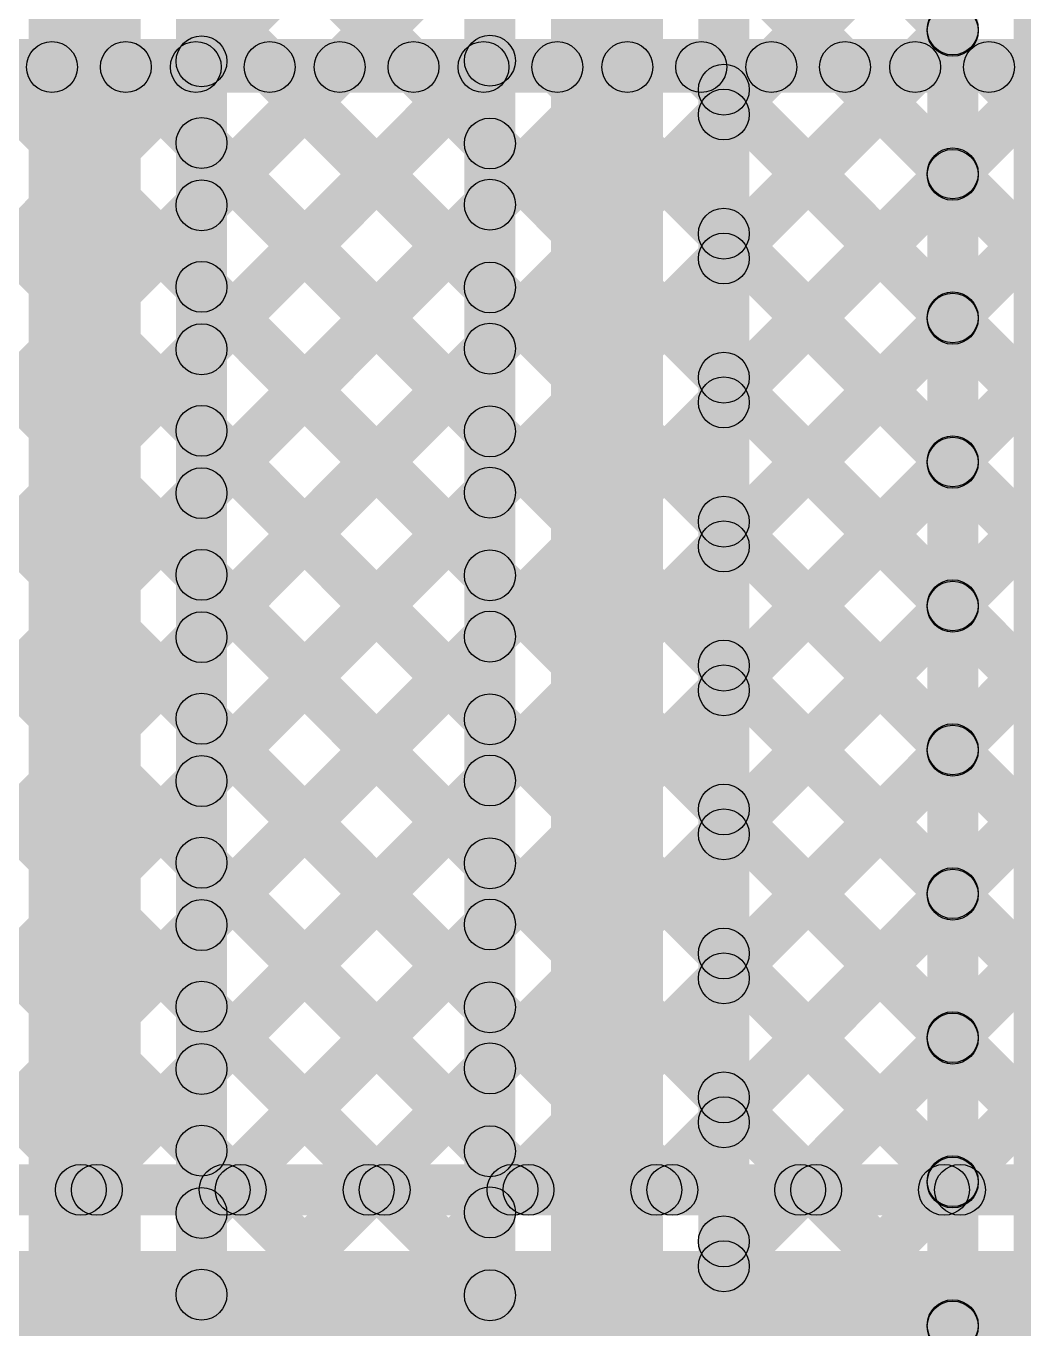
# Model space of a CAD drawing. Header units: millimetres. Extents: x -0.22 to 4.11, y -0.25 to 2.01.
# Drawn here: x 2.039 to 2.2352, y 1.3589 to 1.6149 of the extents above; entities that cross this region are included whole.
import ezdxf

# ---------------------------------------------------------------- set-up
doc = ezdxf.new("R2010")
doc.units = ezdxf.units.MM
doc.header["$MEASUREMENT"] = 0
for name, color, linetype in [('BottomLayer', 5, 'Continuous'), ('Mechanical1', 6, 'Continuous'), ('TopLayer', 1, 'Continuous')]:
    doc.layers.add(name, color=color, linetype=linetype)

msp = doc.modelspace()

# ---------------------------------------------------------------- hatches: boundary and pattern name
at = {"layer": 'BottomLayer'}
for points in [[(2.16422, 1.32642), (2.14222, 1.32642), (2.14222, 1.77713), (2.16422, 1.77713)], [(2.27322, 0.93203), (2.23322, 0.93203), (2.23322, 1.77713), (2.27322, 1.77713)], [(2.22622, 0.94529), (2.21622, 0.94529), (2.21622, 1.74434), (2.22622, 1.74434)], [(2.22622, 0.94529), (2.21622, 0.94529), (2.21622, 1.74434), (2.22622, 1.74434)], [(2.13522, 1.33258), (2.12522, 1.33258), (2.12522, 1.74021), (2.13522, 1.74021)], [(2.13522, 1.33258), (2.12522, 1.33258), (2.12522, 1.74021), (2.13522, 1.74021)], [(2.18122, 1.33258), (2.17122, 1.33258), (2.17122, 1.74021), (2.18122, 1.74021)], [(2.18122, 1.33258), (2.17122, 1.33258), (2.17122, 1.74021), (2.18122, 1.74021)], [(2.06153, 0.97772), (2.03953, 0.97772), (2.03953, 1.69911), (2.06153, 1.69911)], [(2.07853, 0.97772), (2.06853, 0.97772), (2.06853, 1.6922), (2.07853, 1.6922)], [(2.07853, 0.97772), (2.06853, 0.97772), (2.06853, 1.6922), (2.07853, 1.6922)], [(2.07707, 1.60439), (2.07, 1.61146), (2.12668, 1.66815), (2.13375, 1.66108)], [(2.07707, 1.60439), (2.07, 1.61146), (2.12668, 1.66815), (2.13375, 1.66108)], [(2.17268, 1.65538), (2.17975, 1.66245), (2.22475, 1.61745), (2.21768, 1.61038)], [(2.17268, 1.65538), (2.17975, 1.66245), (2.22475, 1.61745), (2.21768, 1.61038)], [(2.07, 1.64493), (2.07707, 1.652), (2.13375, 1.59531), (2.12668, 1.58824)], [(2.07, 1.64493), (2.07707, 1.652), (2.13375, 1.59531), (2.12668, 1.58824)], [(2.17975, 1.59394), (2.17268, 1.60101), (2.21768, 1.64601), (2.22475, 1.63894)], [(2.17975, 1.59394), (2.17268, 1.60101), (2.21768, 1.64601), (2.22475, 1.63894)], [(2.07707, 1.57611), (2.07, 1.58318), (2.12668, 1.63987), (2.13375, 1.63279)], [(2.07707, 1.57611), (2.07, 1.58318), (2.12668, 1.63987), (2.13375, 1.63279)], [(2.17268, 1.62709), (2.17975, 1.63416), (2.22475, 1.58916), (2.21768, 1.58209)], [(2.17268, 1.62709), (2.17975, 1.63416), (2.22475, 1.58916), (2.21768, 1.58209)], [(2.07, 1.61664), (2.07707, 1.62371), (2.13375, 1.56703), (2.12668, 1.55996)], [(2.07, 1.61664), (2.07707, 1.62371), (2.13375, 1.56703), (2.12668, 1.55996)], [(2.17975, 1.56566), (2.17268, 1.57273), (2.21768, 1.61773), (2.22475, 1.61066)], [(2.17975, 1.56566), (2.17268, 1.57273), (2.21768, 1.61773), (2.22475, 1.61066)], [(2.07707, 1.54783), (2.07, 1.5549), (2.12668, 1.61158), (2.13375, 1.60451)], [(2.07707, 1.54783), (2.07, 1.5549), (2.12668, 1.61158), (2.13375, 1.60451)], [(2.17268, 1.59881), (2.17975, 1.60588), (2.22475, 1.56088), (2.21768, 1.55381)], [(2.17268, 1.59881), (2.17975, 1.60588), (2.22475, 1.56088), (2.21768, 1.55381)], [(2.07, 1.58836), (2.07707, 1.59543), (2.13375, 1.53875), (2.12668, 1.53167)], [(2.07, 1.58836), (2.07707, 1.59543), (2.13375, 1.53875), (2.12668, 1.53167)], [(2.17975, 1.53737), (2.17268, 1.54444), (2.21768, 1.58944), (2.22475, 1.58237)], [(2.17975, 1.53737), (2.17268, 1.54444), (2.21768, 1.58944), (2.22475, 1.58237)], [(2.07707, 1.51954), (2.07, 1.52661), (2.12668, 1.5833), (2.13375, 1.57623)], [(2.07707, 1.51954), (2.07, 1.52661), (2.12668, 1.5833), (2.13375, 1.57623)], [(2.17268, 1.57053), (2.17975, 1.5776), (2.22475, 1.5326), (2.21768, 1.52553)], [(2.17268, 1.57053), (2.17975, 1.5776), (2.22475, 1.5326), (2.21768, 1.52553)], [(2.07, 1.56007), (2.07707, 1.56715), (2.13375, 1.51046), (2.12668, 1.50339)], [(2.07, 1.56007), (2.07707, 1.56715), (2.13375, 1.51046), (2.12668, 1.50339)], [(2.17975, 1.50909), (2.17268, 1.51616), (2.21768, 1.56116), (2.22475, 1.55409)], [(2.17975, 1.50909), (2.17268, 1.51616), (2.21768, 1.56116), (2.22475, 1.55409)], [(2.07707, 1.49126), (2.07, 1.49833), (2.12668, 1.55501), (2.13375, 1.54794)], [(2.07707, 1.49126), (2.07, 1.49833), (2.12668, 1.55501), (2.13375, 1.54794)], [(2.17268, 1.54224), (2.17975, 1.54931), (2.22475, 1.50431), (2.21768, 1.49724)], [(2.17268, 1.54224), (2.17975, 1.54931), (2.22475, 1.50431), (2.21768, 1.49724)], [(2.07, 1.53179), (2.07707, 1.53886), (2.13375, 1.48218), (2.12668, 1.47511)], [(2.07, 1.53179), (2.07707, 1.53886), (2.13375, 1.48218), (2.12668, 1.47511)], [(2.17975, 1.4808), (2.17268, 1.48788), (2.21768, 1.53288), (2.22475, 1.5258)], [(2.17975, 1.4808), (2.17268, 1.48788), (2.21768, 1.53288), (2.22475, 1.5258)], [(2.07707, 1.46297), (2.07, 1.47004), (2.12668, 1.52673), (2.13375, 1.51966)], [(2.07707, 1.46297), (2.07, 1.47004), (2.12668, 1.52673), (2.13375, 1.51966)], [(2.17268, 1.51396), (2.17975, 1.52103), (2.22475, 1.47603), (2.21768, 1.46896)], [(2.17268, 1.51396), (2.17975, 1.52103), (2.22475, 1.47603), (2.21768, 1.46896)], [(2.07, 1.50351), (2.07707, 1.51058), (2.13375, 1.45389), (2.12668, 1.44682)], [(2.07, 1.50351), (2.07707, 1.51058), (2.13375, 1.45389), (2.12668, 1.44682)], [(2.17975, 1.45252), (2.17268, 1.45959), (2.21768, 1.50459), (2.22475, 1.49752)], [(2.17975, 1.45252), (2.17268, 1.45959), (2.21768, 1.50459), (2.22475, 1.49752)], [(2.07707, 1.43469), (2.07, 1.44176), (2.12668, 1.49844), (2.13375, 1.49137)], [(2.07707, 1.43469), (2.07, 1.44176), (2.12668, 1.49844), (2.13375, 1.49137)], [(2.17268, 1.48567), (2.17975, 1.49275), (2.22475, 1.44775), (2.21768, 1.44067)], [(2.17268, 1.48567), (2.17975, 1.49275), (2.22475, 1.44775), (2.21768, 1.44067)], [(2.07, 1.47522), (2.07707, 1.48229), (2.13375, 1.42561), (2.12668, 1.41854)], [(2.07, 1.47522), (2.07707, 1.48229), (2.13375, 1.42561), (2.12668, 1.41854)], [(2.17975, 1.42424), (2.17268, 1.43131), (2.21768, 1.47631), (2.22475, 1.46924)], [(2.17975, 1.42424), (2.17268, 1.43131), (2.21768, 1.47631), (2.22475, 1.46924)], [(2.07707, 1.4064), (2.07, 1.41347), (2.12668, 1.47016), (2.13375, 1.46309)], [(2.07707, 1.4064), (2.07, 1.41347), (2.12668, 1.47016), (2.13375, 1.46309)], [(2.17268, 1.45739), (2.17975, 1.46446), (2.22475, 1.41946), (2.21768, 1.41239)], [(2.17268, 1.45739), (2.17975, 1.46446), (2.22475, 1.41946), (2.21768, 1.41239)], [(2.07, 1.44694), (2.07707, 1.45401), (2.13375, 1.39732), (2.12668, 1.39025)], [(2.07, 1.44694), (2.07707, 1.45401), (2.13375, 1.39732), (2.12668, 1.39025)], [(2.17975, 1.39595), (2.17268, 1.40302), (2.21768, 1.44802), (2.22475, 1.44095)], [(2.17975, 1.39595), (2.17268, 1.40302), (2.21768, 1.44802), (2.22475, 1.44095)], [(2.07707, 1.37812), (2.07, 1.38519), (2.12668, 1.44188), (2.13375, 1.4348)], [(2.07707, 1.37812), (2.07, 1.38519), (2.12668, 1.44188), (2.13375, 1.4348)], [(2.17268, 1.42911), (2.17975, 1.43618), (2.22475, 1.39118), (2.21768, 1.38411)], [(2.17268, 1.42911), (2.17975, 1.43618), (2.22475, 1.39118), (2.21768, 1.38411)], [(2.07, 1.41865), (2.07707, 1.42572), (2.13375, 1.36904), (2.12668, 1.36197)], [(2.07, 1.41865), (2.07707, 1.42572), (2.13375, 1.36904), (2.12668, 1.36197)], [(2.17975, 1.36767), (2.17268, 1.37474), (2.21768, 1.41974), (2.22475, 1.41267)], [(2.17975, 1.36767), (2.17268, 1.37474), (2.21768, 1.41974), (2.22475, 1.41267)], [(2.07707, 1.34983), (2.07, 1.35691), (2.12668, 1.41359), (2.13375, 1.40652)], [(2.07707, 1.34983), (2.07, 1.35691), (2.12668, 1.41359), (2.13375, 1.40652)], [(2.17268, 1.40082), (2.17975, 1.40789), (2.22475, 1.36289), (2.21768, 1.35582)], [(2.17268, 1.40082), (2.17975, 1.40789), (2.22475, 1.36289), (2.21768, 1.35582)], [(2.07, 1.39037), (2.07707, 1.39744), (2.13375, 1.34076), (2.12668, 1.33368)], [(2.07, 1.39037), (2.07707, 1.39744), (2.13375, 1.34076), (2.12668, 1.33368)], [(2.17975, 1.33938), (2.17268, 1.34645), (2.21768, 1.39145), (2.22475, 1.38438)], [(2.17975, 1.33938), (2.17268, 1.34645), (2.21768, 1.39145), (2.22475, 1.38438)], [(2.07707, 1.32155), (2.07, 1.32862), (2.12668, 1.38531), (2.13375, 1.37824)], [(2.07707, 1.32155), (2.07, 1.32862), (2.12668, 1.38531), (2.13375, 1.37824)], [(2.17268, 1.37254), (2.17975, 1.37961), (2.22475, 1.33461), (2.21768, 1.32754)], [(2.17268, 1.37254), (2.17975, 1.37961), (2.22475, 1.33461), (2.21768, 1.32754)], [(2.07, 1.36208), (2.07707, 1.36916), (2.22475, 1.22147), (2.21768, 1.2144)], [(2.07, 1.36208), (2.07707, 1.36916), (2.22475, 1.22147), (2.21768, 1.2144)], [(2.07707, 1.20841), (2.07, 1.21548), (2.21768, 1.36317), (2.22475, 1.3561)], [(2.07707, 1.20841), (2.07, 1.21548), (2.21768, 1.36317), (2.22475, 1.3561)]]:
    msp.add_hatch(color=5, dxfattribs=at).paths.add_polyline_path(points)
h = msp.add_hatch(color=5, dxfattribs=at)
edge = h.paths.add_edge_path()
edge.add_arc((2.22122, 1.61419), 0.005, 0, 360)
h = msp.add_hatch(color=5, dxfattribs=at)
edge = h.paths.add_edge_path()
edge.add_arc((2.22122, 1.61419), 0.005, 0, 360)
h = msp.add_hatch(color=5, dxfattribs=at)
edge = h.paths.add_edge_path()
edge.add_arc((2.22122, 1.61391), 0.005, 0, 360)
h = msp.add_hatch(color=5, dxfattribs=at)
edge = h.paths.add_edge_path()
edge.add_arc((2.22122, 1.61391), 0.005, 0, 360)
h = msp.add_hatch(color=5, dxfattribs=at)
edge = h.paths.add_edge_path()
edge.add_arc((2.07353, 1.60793), 0.005, 0, 360)
h = msp.add_hatch(color=5, dxfattribs=at)
edge = h.paths.add_edge_path()
edge.add_arc((2.07353, 1.60793), 0.005, 0, 360)
h = msp.add_hatch(color=5, dxfattribs=at)
edge = h.paths.add_edge_path()
edge.add_arc((2.13022, 1.60805), 0.005, 0, 360)
h = msp.add_hatch(color=5, dxfattribs=at)
edge = h.paths.add_edge_path()
edge.add_arc((2.13022, 1.60805), 0.005, 0, 360)
h = msp.add_hatch(color=5, dxfattribs=at)
edge = h.paths.add_edge_path()
edge.add_arc((2.17622, 1.60235), 0.005, 0, 360)
h = msp.add_hatch(color=5, dxfattribs=at)
edge = h.paths.add_edge_path()
edge.add_arc((2.17622, 1.60235), 0.005, 0, 360)
h = msp.add_hatch(color=5, dxfattribs=at)
edge = h.paths.add_edge_path()
edge.add_arc((2.17622, 1.59748), 0.005, 0, 360)
h = msp.add_hatch(color=5, dxfattribs=at)
edge = h.paths.add_edge_path()
edge.add_arc((2.17622, 1.59748), 0.005, 0, 360)
h = msp.add_hatch(color=5, dxfattribs=at)
edge = h.paths.add_edge_path()
edge.add_arc((2.07353, 1.59189), 0.005, 0, 360)
h = msp.add_hatch(color=5, dxfattribs=at)
edge = h.paths.add_edge_path()
edge.add_arc((2.07353, 1.59189), 0.005, 0, 360)
h = msp.add_hatch(color=5, dxfattribs=at)
edge = h.paths.add_edge_path()
edge.add_arc((2.13022, 1.59178), 0.005, 0, 360)
h = msp.add_hatch(color=5, dxfattribs=at)
edge = h.paths.add_edge_path()
edge.add_arc((2.13022, 1.59178), 0.005, 0, 360)
h = msp.add_hatch(color=5, dxfattribs=at)
edge = h.paths.add_edge_path()
edge.add_arc((2.22122, 1.58591), 0.005, 0, 360)
h = msp.add_hatch(color=5, dxfattribs=at)
edge = h.paths.add_edge_path()
edge.add_arc((2.22122, 1.58591), 0.005, 0, 360)
h = msp.add_hatch(color=5, dxfattribs=at)
edge = h.paths.add_edge_path()
edge.add_arc((2.22122, 1.58563), 0.005, 0, 360)
h = msp.add_hatch(color=5, dxfattribs=at)
edge = h.paths.add_edge_path()
edge.add_arc((2.22122, 1.58563), 0.005, 0, 360)
h = msp.add_hatch(color=5, dxfattribs=at)
edge = h.paths.add_edge_path()
edge.add_arc((2.07353, 1.57964), 0.005, 0, 360)
h = msp.add_hatch(color=5, dxfattribs=at)
edge = h.paths.add_edge_path()
edge.add_arc((2.07353, 1.57964), 0.005, 0, 360)
h = msp.add_hatch(color=5, dxfattribs=at)
edge = h.paths.add_edge_path()
edge.add_arc((2.13022, 1.57976), 0.005, 0, 360)
h = msp.add_hatch(color=5, dxfattribs=at)
edge = h.paths.add_edge_path()
edge.add_arc((2.13022, 1.57976), 0.005, 0, 360)
h = msp.add_hatch(color=5, dxfattribs=at)
edge = h.paths.add_edge_path()
edge.add_arc((2.17622, 1.57406), 0.005, 0, 360)
h = msp.add_hatch(color=5, dxfattribs=at)
edge = h.paths.add_edge_path()
edge.add_arc((2.17622, 1.57406), 0.005, 0, 360)
h = msp.add_hatch(color=5, dxfattribs=at)
edge = h.paths.add_edge_path()
edge.add_arc((2.17622, 1.56919), 0.005, 0, 360)
h = msp.add_hatch(color=5, dxfattribs=at)
edge = h.paths.add_edge_path()
edge.add_arc((2.17622, 1.56919), 0.005, 0, 360)
h = msp.add_hatch(color=5, dxfattribs=at)
edge = h.paths.add_edge_path()
edge.add_arc((2.07353, 1.56361), 0.005, 0, 360)
h = msp.add_hatch(color=5, dxfattribs=at)
edge = h.paths.add_edge_path()
edge.add_arc((2.07353, 1.56361), 0.005, 0, 360)
h = msp.add_hatch(color=5, dxfattribs=at)
edge = h.paths.add_edge_path()
edge.add_arc((2.13022, 1.56349), 0.005, 0, 360)
h = msp.add_hatch(color=5, dxfattribs=at)
edge = h.paths.add_edge_path()
edge.add_arc((2.13022, 1.56349), 0.005, 0, 360)
h = msp.add_hatch(color=5, dxfattribs=at)
edge = h.paths.add_edge_path()
edge.add_arc((2.22122, 1.55762), 0.005, 0, 360)
h = msp.add_hatch(color=5, dxfattribs=at)
edge = h.paths.add_edge_path()
edge.add_arc((2.22122, 1.55762), 0.005, 0, 360)
h = msp.add_hatch(color=5, dxfattribs=at)
edge = h.paths.add_edge_path()
edge.add_arc((2.22122, 1.55735), 0.005, 0, 360)
h = msp.add_hatch(color=5, dxfattribs=at)
edge = h.paths.add_edge_path()
edge.add_arc((2.22122, 1.55735), 0.005, 0, 360)
h = msp.add_hatch(color=5, dxfattribs=at)
edge = h.paths.add_edge_path()
edge.add_arc((2.07353, 1.55136), 0.005, 0, 360)
h = msp.add_hatch(color=5, dxfattribs=at)
edge = h.paths.add_edge_path()
edge.add_arc((2.07353, 1.55136), 0.005, 0, 360)
h = msp.add_hatch(color=5, dxfattribs=at)
edge = h.paths.add_edge_path()
edge.add_arc((2.13022, 1.55148), 0.005, 0, 360)
h = msp.add_hatch(color=5, dxfattribs=at)
edge = h.paths.add_edge_path()
edge.add_arc((2.13022, 1.55148), 0.005, 0, 360)
h = msp.add_hatch(color=5, dxfattribs=at)
edge = h.paths.add_edge_path()
edge.add_arc((2.17622, 1.54578), 0.005, 0, 360)
h = msp.add_hatch(color=5, dxfattribs=at)
edge = h.paths.add_edge_path()
edge.add_arc((2.17622, 1.54578), 0.005, 0, 360)
h = msp.add_hatch(color=5, dxfattribs=at)
edge = h.paths.add_edge_path()
edge.add_arc((2.17622, 1.54091), 0.005, 0, 360)
h = msp.add_hatch(color=5, dxfattribs=at)
edge = h.paths.add_edge_path()
edge.add_arc((2.17622, 1.54091), 0.005, 0, 360)
h = msp.add_hatch(color=5, dxfattribs=at)
edge = h.paths.add_edge_path()
edge.add_arc((2.07353, 1.53533), 0.005, 0, 360)
h = msp.add_hatch(color=5, dxfattribs=at)
edge = h.paths.add_edge_path()
edge.add_arc((2.07353, 1.53533), 0.005, 0, 360)
h = msp.add_hatch(color=5, dxfattribs=at)
edge = h.paths.add_edge_path()
edge.add_arc((2.13022, 1.53521), 0.005, 0, 360)
h = msp.add_hatch(color=5, dxfattribs=at)
edge = h.paths.add_edge_path()
edge.add_arc((2.13022, 1.53521), 0.005, 0, 360)
h = msp.add_hatch(color=5, dxfattribs=at)
edge = h.paths.add_edge_path()
edge.add_arc((2.22122, 1.52934), 0.005, 0, 360)
h = msp.add_hatch(color=5, dxfattribs=at)
edge = h.paths.add_edge_path()
edge.add_arc((2.22122, 1.52934), 0.005, 0, 360)
h = msp.add_hatch(color=5, dxfattribs=at)
edge = h.paths.add_edge_path()
edge.add_arc((2.22122, 1.52906), 0.005, 0, 360)
h = msp.add_hatch(color=5, dxfattribs=at)
edge = h.paths.add_edge_path()
edge.add_arc((2.22122, 1.52906), 0.005, 0, 360)
h = msp.add_hatch(color=5, dxfattribs=at)
edge = h.paths.add_edge_path()
edge.add_arc((2.13022, 1.52319), 0.005, 0, 360)
h = msp.add_hatch(color=5, dxfattribs=at)
edge = h.paths.add_edge_path()
edge.add_arc((2.13022, 1.52319), 0.005, 0, 360)
h = msp.add_hatch(color=5, dxfattribs=at)
edge = h.paths.add_edge_path()
edge.add_arc((2.07353, 1.52308), 0.005, 0, 360)
h = msp.add_hatch(color=5, dxfattribs=at)
edge = h.paths.add_edge_path()
edge.add_arc((2.07353, 1.52308), 0.005, 0, 360)
h = msp.add_hatch(color=5, dxfattribs=at)
edge = h.paths.add_edge_path()
edge.add_arc((2.17622, 1.51749), 0.005, 0, 360)
h = msp.add_hatch(color=5, dxfattribs=at)
edge = h.paths.add_edge_path()
edge.add_arc((2.17622, 1.51749), 0.005, 0, 360)
h = msp.add_hatch(color=5, dxfattribs=at)
edge = h.paths.add_edge_path()
edge.add_arc((2.17622, 1.51262), 0.005, 0, 360)
h = msp.add_hatch(color=5, dxfattribs=at)
edge = h.paths.add_edge_path()
edge.add_arc((2.17622, 1.51262), 0.005, 0, 360)
h = msp.add_hatch(color=5, dxfattribs=at)
edge = h.paths.add_edge_path()
edge.add_arc((2.07353, 1.50704), 0.005, 0, 360)
h = msp.add_hatch(color=5, dxfattribs=at)
edge = h.paths.add_edge_path()
edge.add_arc((2.07353, 1.50704), 0.005, 0, 360)
h = msp.add_hatch(color=5, dxfattribs=at)
edge = h.paths.add_edge_path()
edge.add_arc((2.13022, 1.50693), 0.005, 0, 360)
h = msp.add_hatch(color=5, dxfattribs=at)
edge = h.paths.add_edge_path()
edge.add_arc((2.13022, 1.50693), 0.005, 0, 360)
h = msp.add_hatch(color=5, dxfattribs=at)
edge = h.paths.add_edge_path()
edge.add_arc((2.22122, 1.50106), 0.005, 0, 360)
h = msp.add_hatch(color=5, dxfattribs=at)
edge = h.paths.add_edge_path()
edge.add_arc((2.22122, 1.50106), 0.005, 0, 360)
h = msp.add_hatch(color=5, dxfattribs=at)
edge = h.paths.add_edge_path()
edge.add_arc((2.22122, 1.50078), 0.005, 0, 360)
h = msp.add_hatch(color=5, dxfattribs=at)
edge = h.paths.add_edge_path()
edge.add_arc((2.22122, 1.50078), 0.005, 0, 360)
h = msp.add_hatch(color=5, dxfattribs=at)
edge = h.paths.add_edge_path()
edge.add_arc((2.07353, 1.49479), 0.005, 0, 360)
h = msp.add_hatch(color=5, dxfattribs=at)
edge = h.paths.add_edge_path()
edge.add_arc((2.07353, 1.49479), 0.005, 0, 360)
h = msp.add_hatch(color=5, dxfattribs=at)
edge = h.paths.add_edge_path()
edge.add_arc((2.13022, 1.49491), 0.005, 0, 360)
h = msp.add_hatch(color=5, dxfattribs=at)
edge = h.paths.add_edge_path()
edge.add_arc((2.13022, 1.49491), 0.005, 0, 360)
h = msp.add_hatch(color=5, dxfattribs=at)
edge = h.paths.add_edge_path()
edge.add_arc((2.17622, 1.48921), 0.005, 0, 360)
h = msp.add_hatch(color=5, dxfattribs=at)
edge = h.paths.add_edge_path()
edge.add_arc((2.17622, 1.48921), 0.005, 0, 360)
h = msp.add_hatch(color=5, dxfattribs=at)
edge = h.paths.add_edge_path()
edge.add_arc((2.17622, 1.48434), 0.005, 0, 360)
h = msp.add_hatch(color=5, dxfattribs=at)
edge = h.paths.add_edge_path()
edge.add_arc((2.17622, 1.48434), 0.005, 0, 360)
h = msp.add_hatch(color=5, dxfattribs=at)
edge = h.paths.add_edge_path()
edge.add_arc((2.07353, 1.47876), 0.005, 0, 360)
h = msp.add_hatch(color=5, dxfattribs=at)
edge = h.paths.add_edge_path()
edge.add_arc((2.07353, 1.47876), 0.005, 0, 360)
h = msp.add_hatch(color=5, dxfattribs=at)
edge = h.paths.add_edge_path()
edge.add_arc((2.13022, 1.47864), 0.005, 0, 360)
h = msp.add_hatch(color=5, dxfattribs=at)
edge = h.paths.add_edge_path()
edge.add_arc((2.13022, 1.47864), 0.005, 0, 360)
h = msp.add_hatch(color=5, dxfattribs=at)
edge = h.paths.add_edge_path()
edge.add_arc((2.22122, 1.47277), 0.005, 0, 360)
h = msp.add_hatch(color=5, dxfattribs=at)
edge = h.paths.add_edge_path()
edge.add_arc((2.22122, 1.47277), 0.005, 0, 360)
h = msp.add_hatch(color=5, dxfattribs=at)
edge = h.paths.add_edge_path()
edge.add_arc((2.22122, 1.47249), 0.005, 0, 360)
h = msp.add_hatch(color=5, dxfattribs=at)
edge = h.paths.add_edge_path()
edge.add_arc((2.22122, 1.47249), 0.005, 0, 360)
h = msp.add_hatch(color=5, dxfattribs=at)
edge = h.paths.add_edge_path()
edge.add_arc((2.07353, 1.46651), 0.005, 0, 360)
h = msp.add_hatch(color=5, dxfattribs=at)
edge = h.paths.add_edge_path()
edge.add_arc((2.07353, 1.46651), 0.005, 0, 360)
h = msp.add_hatch(color=5, dxfattribs=at)
edge = h.paths.add_edge_path()
edge.add_arc((2.13022, 1.46662), 0.005, 0, 360)
h = msp.add_hatch(color=5, dxfattribs=at)
edge = h.paths.add_edge_path()
edge.add_arc((2.13022, 1.46662), 0.005, 0, 360)
h = msp.add_hatch(color=5, dxfattribs=at)
edge = h.paths.add_edge_path()
edge.add_arc((2.17622, 1.46093), 0.005, 0, 360)
h = msp.add_hatch(color=5, dxfattribs=at)
edge = h.paths.add_edge_path()
edge.add_arc((2.17622, 1.46093), 0.005, 0, 360)
h = msp.add_hatch(color=5, dxfattribs=at)
edge = h.paths.add_edge_path()
edge.add_arc((2.17622, 1.45606), 0.005, 0, 360)
h = msp.add_hatch(color=5, dxfattribs=at)
edge = h.paths.add_edge_path()
edge.add_arc((2.17622, 1.45606), 0.005, 0, 360)
h = msp.add_hatch(color=5, dxfattribs=at)
edge = h.paths.add_edge_path()
edge.add_arc((2.07353, 1.45047), 0.005, 0, 360)
h = msp.add_hatch(color=5, dxfattribs=at)
edge = h.paths.add_edge_path()
edge.add_arc((2.07353, 1.45047), 0.005, 0, 360)
h = msp.add_hatch(color=5, dxfattribs=at)
edge = h.paths.add_edge_path()
edge.add_arc((2.13022, 1.45036), 0.005, 0, 360)
h = msp.add_hatch(color=5, dxfattribs=at)
edge = h.paths.add_edge_path()
edge.add_arc((2.13022, 1.45036), 0.005, 0, 360)
h = msp.add_hatch(color=5, dxfattribs=at)
edge = h.paths.add_edge_path()
edge.add_arc((2.22122, 1.44449), 0.005, 0, 360)
h = msp.add_hatch(color=5, dxfattribs=at)
edge = h.paths.add_edge_path()
edge.add_arc((2.22122, 1.44449), 0.005, 0, 360)
h = msp.add_hatch(color=5, dxfattribs=at)
edge = h.paths.add_edge_path()
edge.add_arc((2.22122, 1.44421), 0.005, 0, 360)
h = msp.add_hatch(color=5, dxfattribs=at)
edge = h.paths.add_edge_path()
edge.add_arc((2.22122, 1.44421), 0.005, 0, 360)
h = msp.add_hatch(color=5, dxfattribs=at)
edge = h.paths.add_edge_path()
edge.add_arc((2.07353, 1.43822), 0.005, 0, 360)
h = msp.add_hatch(color=5, dxfattribs=at)
edge = h.paths.add_edge_path()
edge.add_arc((2.07353, 1.43822), 0.005, 0, 360)
h = msp.add_hatch(color=5, dxfattribs=at)
edge = h.paths.add_edge_path()
edge.add_arc((2.13022, 1.43834), 0.005, 0, 360)
h = msp.add_hatch(color=5, dxfattribs=at)
edge = h.paths.add_edge_path()
edge.add_arc((2.13022, 1.43834), 0.005, 0, 360)
h = msp.add_hatch(color=5, dxfattribs=at)
edge = h.paths.add_edge_path()
edge.add_arc((2.17622, 1.43264), 0.005, 0, 360)
h = msp.add_hatch(color=5, dxfattribs=at)
edge = h.paths.add_edge_path()
edge.add_arc((2.17622, 1.43264), 0.005, 0, 360)
h = msp.add_hatch(color=5, dxfattribs=at)
edge = h.paths.add_edge_path()
edge.add_arc((2.17622, 1.42777), 0.005, 0, 360)
h = msp.add_hatch(color=5, dxfattribs=at)
edge = h.paths.add_edge_path()
edge.add_arc((2.17622, 1.42777), 0.005, 0, 360)
h = msp.add_hatch(color=5, dxfattribs=at)
edge = h.paths.add_edge_path()
edge.add_arc((2.07353, 1.42219), 0.005, 0, 360)
h = msp.add_hatch(color=5, dxfattribs=at)
edge = h.paths.add_edge_path()
edge.add_arc((2.07353, 1.42219), 0.005, 0, 360)
h = msp.add_hatch(color=5, dxfattribs=at)
edge = h.paths.add_edge_path()
edge.add_arc((2.13022, 1.42207), 0.005, 0, 360)
h = msp.add_hatch(color=5, dxfattribs=at)
edge = h.paths.add_edge_path()
edge.add_arc((2.13022, 1.42207), 0.005, 0, 360)
h = msp.add_hatch(color=5, dxfattribs=at)
edge = h.paths.add_edge_path()
edge.add_arc((2.22122, 1.4162), 0.005, 0, 360)
h = msp.add_hatch(color=5, dxfattribs=at)
edge = h.paths.add_edge_path()
edge.add_arc((2.22122, 1.4162), 0.005, 0, 360)
h = msp.add_hatch(color=5, dxfattribs=at)
edge = h.paths.add_edge_path()
edge.add_arc((2.22122, 1.41593), 0.005, 0, 360)
h = msp.add_hatch(color=5, dxfattribs=at)
edge = h.paths.add_edge_path()
edge.add_arc((2.22122, 1.41593), 0.005, 0, 360)
h = msp.add_hatch(color=5, dxfattribs=at)
edge = h.paths.add_edge_path()
edge.add_arc((2.07353, 1.40994), 0.005, 0, 360)
h = msp.add_hatch(color=5, dxfattribs=at)
edge = h.paths.add_edge_path()
edge.add_arc((2.07353, 1.40994), 0.005, 0, 360)
h = msp.add_hatch(color=5, dxfattribs=at)
edge = h.paths.add_edge_path()
edge.add_arc((2.13022, 1.41006), 0.005, 0, 360)
h = msp.add_hatch(color=5, dxfattribs=at)
edge = h.paths.add_edge_path()
edge.add_arc((2.13022, 1.41006), 0.005, 0, 360)
h = msp.add_hatch(color=5, dxfattribs=at)
edge = h.paths.add_edge_path()
edge.add_arc((2.17622, 1.40436), 0.005, 0, 360)
h = msp.add_hatch(color=5, dxfattribs=at)
edge = h.paths.add_edge_path()
edge.add_arc((2.17622, 1.40436), 0.005, 0, 360)
h = msp.add_hatch(color=5, dxfattribs=at)
edge = h.paths.add_edge_path()
edge.add_arc((2.17622, 1.39949), 0.005, 0, 360)
h = msp.add_hatch(color=5, dxfattribs=at)
edge = h.paths.add_edge_path()
edge.add_arc((2.17622, 1.39949), 0.005, 0, 360)
h = msp.add_hatch(color=5, dxfattribs=at)
edge = h.paths.add_edge_path()
edge.add_arc((2.07353, 1.3939), 0.005, 0, 360)
h = msp.add_hatch(color=5, dxfattribs=at)
edge = h.paths.add_edge_path()
edge.add_arc((2.07353, 1.3939), 0.005, 0, 360)
h = msp.add_hatch(color=5, dxfattribs=at)
edge = h.paths.add_edge_path()
edge.add_arc((2.13022, 1.39379), 0.005, 0, 360)
h = msp.add_hatch(color=5, dxfattribs=at)
edge = h.paths.add_edge_path()
edge.add_arc((2.13022, 1.39379), 0.005, 0, 360)
h = msp.add_hatch(color=5, dxfattribs=at)
edge = h.paths.add_edge_path()
edge.add_arc((2.22122, 1.38792), 0.005, 0, 360)
h = msp.add_hatch(color=5, dxfattribs=at)
edge = h.paths.add_edge_path()
edge.add_arc((2.22122, 1.38792), 0.005, 0, 360)
h = msp.add_hatch(color=5, dxfattribs=at)
edge = h.paths.add_edge_path()
edge.add_arc((2.22122, 1.38764), 0.005, 0, 360)
h = msp.add_hatch(color=5, dxfattribs=at)
edge = h.paths.add_edge_path()
edge.add_arc((2.22122, 1.38764), 0.005, 0, 360)
h = msp.add_hatch(color=5, dxfattribs=at)
edge = h.paths.add_edge_path()
edge.add_arc((2.07353, 1.38165), 0.005, 0, 360)
h = msp.add_hatch(color=5, dxfattribs=at)
edge = h.paths.add_edge_path()
edge.add_arc((2.07353, 1.38165), 0.005, 0, 360)
h = msp.add_hatch(color=5, dxfattribs=at)
edge = h.paths.add_edge_path()
edge.add_arc((2.13022, 1.38177), 0.005, 0, 360)
h = msp.add_hatch(color=5, dxfattribs=at)
edge = h.paths.add_edge_path()
edge.add_arc((2.13022, 1.38177), 0.005, 0, 360)
h = msp.add_hatch(color=5, dxfattribs=at)
edge = h.paths.add_edge_path()
edge.add_arc((2.17622, 1.37607), 0.005, 0, 360)
h = msp.add_hatch(color=5, dxfattribs=at)
edge = h.paths.add_edge_path()
edge.add_arc((2.17622, 1.37607), 0.005, 0, 360)
h = msp.add_hatch(color=5, dxfattribs=at)
edge = h.paths.add_edge_path()
edge.add_arc((2.17622, 1.3712), 0.005, 0, 360)
h = msp.add_hatch(color=5, dxfattribs=at)
edge = h.paths.add_edge_path()
edge.add_arc((2.17622, 1.3712), 0.005, 0, 360)
h = msp.add_hatch(color=5, dxfattribs=at)
edge = h.paths.add_edge_path()
edge.add_arc((2.07353, 1.36562), 0.005, 0, 360)
h = msp.add_hatch(color=5, dxfattribs=at)
edge = h.paths.add_edge_path()
edge.add_arc((2.07353, 1.36562), 0.005, 0, 360)
h = msp.add_hatch(color=5, dxfattribs=at)
edge = h.paths.add_edge_path()
edge.add_arc((2.13022, 1.3655), 0.005, 0, 360)
h = msp.add_hatch(color=5, dxfattribs=at)
edge = h.paths.add_edge_path()
edge.add_arc((2.13022, 1.3655), 0.005, 0, 360)
h = msp.add_hatch(color=5, dxfattribs=at)
edge = h.paths.add_edge_path()
edge.add_arc((2.22122, 1.35963), 0.005, 0, 360)
h = msp.add_hatch(color=5, dxfattribs=at)
edge = h.paths.add_edge_path()
edge.add_arc((2.22122, 1.35963), 0.005, 0, 360)
h = msp.add_hatch(color=5, dxfattribs=at)
edge = h.paths.add_edge_path()
edge.add_arc((2.22122, 1.35936), 0.005, 0, 360)
h = msp.add_hatch(color=5, dxfattribs=at)
edge = h.paths.add_edge_path()
edge.add_arc((2.22122, 1.35936), 0.005, 0, 360)
at = {"layer": 'Mechanical1'}
msp.add_hatch(color=6, dxfattribs=at).paths.add_polyline_path([(0.71353, 1.60234), (0.71353, 1.61234), (3.09542, 1.61234), (3.09542, 1.60234)])
at = {"layer": 'TopLayer'}
for points in [[(2.13819, 1.38267), (2.13112, 1.38974), (2.48911, 1.74773), (2.49618, 1.74066)], [(2.13819, 1.38267), (2.13112, 1.38974), (2.48911, 1.74773), (2.49618, 1.74066)], [(2.16647, 1.38267), (2.1594, 1.38974), (2.51738, 1.74772), (2.52445, 1.74065)], [(2.16647, 1.38267), (2.1594, 1.38974), (2.51738, 1.74772), (2.52445, 1.74065)], [(2.19476, 1.38267), (2.18769, 1.38974), (2.54565, 1.7477), (2.55272, 1.74063)], [(2.19476, 1.38267), (2.18769, 1.38974), (2.54565, 1.7477), (2.55272, 1.74063)], [(2.22304, 1.38267), (2.21597, 1.38974), (2.57392, 1.74769), (2.58099, 1.74062)], [(2.22304, 1.38267), (2.21597, 1.38974), (2.57392, 1.74769), (2.58099, 1.74062)], [(1.87268, 1.61597), (1.87975, 1.62304), (2.11305, 1.38974), (2.10598, 1.38267)], [(1.87268, 1.61597), (1.87975, 1.62304), (2.11305, 1.38974), (2.10598, 1.38267)], [(1.87975, 1.43536), (1.87268, 1.44243), (2.04058, 1.61033), (2.04765, 1.60326)], [(1.87975, 1.43536), (1.87268, 1.44243), (2.04058, 1.61033), (2.04765, 1.60326)], [(1.89234, 1.41967), (1.88527, 1.42674), (2.06886, 1.61033), (2.07594, 1.60326)], [(1.89234, 1.41967), (1.88527, 1.42674), (2.06886, 1.61033), (2.07594, 1.60326)], [(1.90648, 1.40552), (1.89941, 1.41259), (2.09715, 1.61033), (2.10422, 1.60326)], [(1.90648, 1.40552), (1.89941, 1.41259), (2.09715, 1.61033), (2.10422, 1.60326)], [(1.90353, 1.6018), (1.90353, 1.6118), (2.32542, 1.6118), (2.32542, 1.6018)], [(1.90353, 1.6018), (1.90353, 1.6118), (2.32542, 1.6118), (2.32542, 1.6018)], [(1.92062, 1.39138), (1.91355, 1.39845), (2.12543, 1.61033), (2.1325, 1.60326)], [(1.92062, 1.39138), (1.91355, 1.39845), (2.12543, 1.61033), (2.1325, 1.60326)], [(1.91367, 1.60326), (1.92074, 1.61033), (2.14134, 1.38974), (2.13426, 1.38267)], [(1.91367, 1.60326), (1.92074, 1.61033), (2.14134, 1.38974), (2.13426, 1.38267)], [(1.9402, 1.38267), (1.93313, 1.38974), (2.15372, 1.61033), (2.16079, 1.60326)], [(1.9402, 1.38267), (1.93313, 1.38974), (2.15372, 1.61033), (2.16079, 1.60326)], [(1.94196, 1.60326), (1.94903, 1.61033), (2.16962, 1.38974), (2.16255, 1.38267)], [(1.94196, 1.60326), (1.94903, 1.61033), (2.16962, 1.38974), (2.16255, 1.38267)], [(1.96848, 1.38267), (1.96141, 1.38974), (2.182, 1.61033), (2.18907, 1.60326)], [(1.96848, 1.38267), (1.96141, 1.38974), (2.182, 1.61033), (2.18907, 1.60326)], [(1.97024, 1.60326), (1.97731, 1.61033), (2.1979, 1.38974), (2.19083, 1.38267)], [(1.97024, 1.60326), (1.97731, 1.61033), (2.1979, 1.38974), (2.19083, 1.38267)], [(1.99677, 1.38267), (1.9897, 1.38974), (2.21029, 1.61033), (2.21736, 1.60326)], [(1.99677, 1.38267), (1.9897, 1.38974), (2.21029, 1.61033), (2.21736, 1.60326)], [(1.99853, 1.60326), (2.0056, 1.61033), (2.22619, 1.38974), (2.21912, 1.38267)], [(1.99853, 1.60326), (2.0056, 1.61033), (2.22619, 1.38974), (2.21912, 1.38267)], [(2.02505, 1.38267), (2.01798, 1.38974), (2.23857, 1.61033), (2.24564, 1.60326)], [(2.02505, 1.38267), (2.01798, 1.38974), (2.23857, 1.61033), (2.24564, 1.60326)], [(2.02681, 1.60326), (2.03388, 1.61033), (2.25447, 1.38974), (2.2474, 1.38267)], [(2.02681, 1.60326), (2.03388, 1.61033), (2.25447, 1.38974), (2.2474, 1.38267)], [(2.05334, 1.38267), (2.04626, 1.38974), (2.26685, 1.61033), (2.27393, 1.60326)], [(2.05334, 1.38267), (2.04626, 1.38974), (2.26685, 1.61033), (2.27393, 1.60326)], [(2.05509, 1.60326), (2.06217, 1.61033), (2.28276, 1.38974), (2.27569, 1.38267)], [(2.05509, 1.60326), (2.06217, 1.61033), (2.28276, 1.38974), (2.27569, 1.38267)], [(2.08162, 1.38267), (2.07455, 1.38974), (2.29514, 1.61033), (2.30221, 1.60326)], [(2.08162, 1.38267), (2.07455, 1.38974), (2.29514, 1.61033), (2.30221, 1.60326)], [(2.08338, 1.60326), (2.09045, 1.61033), (2.31104, 1.38974), (2.30397, 1.38267)], [(2.08338, 1.60326), (2.09045, 1.61033), (2.31104, 1.38974), (2.30397, 1.38267)], [(2.1099, 1.38267), (2.10283, 1.38974), (2.32346, 1.61037), (2.33053, 1.6033)], [(2.1099, 1.38267), (2.10283, 1.38974), (2.32346, 1.61037), (2.33053, 1.6033)], [(2.11166, 1.60326), (2.11873, 1.61033), (2.33933, 1.38974), (2.33225, 1.38267)], [(2.11166, 1.60326), (2.11873, 1.61033), (2.33933, 1.38974), (2.33225, 1.38267)], [(2.13995, 1.60326), (2.14702, 1.61033), (2.36761, 1.38974), (2.36054, 1.38267)], [(2.13995, 1.60326), (2.14702, 1.61033), (2.36761, 1.38974), (2.36054, 1.38267)], [(2.16823, 1.60326), (2.1753, 1.61033), (2.39589, 1.38974), (2.38882, 1.38267)], [(2.16823, 1.60326), (2.1753, 1.61033), (2.39589, 1.38974), (2.38882, 1.38267)], [(2.19651, 1.60326), (2.20358, 1.61033), (2.42417, 1.38974), (2.4171, 1.38267)], [(2.19651, 1.60326), (2.20358, 1.61033), (2.42417, 1.38974), (2.4171, 1.38267)], [(2.2248, 1.60326), (2.23187, 1.61033), (2.45246, 1.38974), (2.44539, 1.38267)], [(2.2248, 1.60326), (2.23187, 1.61033), (2.45246, 1.38974), (2.44539, 1.38267)], [(1.87268, 1.58768), (1.87975, 1.59475), (2.08477, 1.38974), (2.0777, 1.38267)], [(1.87268, 1.58768), (1.87975, 1.59475), (2.08477, 1.38974), (2.0777, 1.38267)], [(1.87268, 1.5594), (1.87975, 1.56647), (2.05648, 1.38974), (2.04941, 1.38267)], [(1.87268, 1.5594), (1.87975, 1.56647), (2.05648, 1.38974), (2.04941, 1.38267)], [(1.9258, 1.38121), (1.9258, 1.39121), (3.53364, 1.39121), (3.53364, 1.38121)], [(1.9258, 1.38121), (1.9258, 1.39121), (3.53364, 1.39121), (3.53364, 1.38121)], [(1.91627, 1.35221), (1.91627, 1.37421), (3.54317, 1.37421), (3.54317, 1.35221)]]:
    msp.add_hatch(color=1, dxfattribs=at).paths.add_polyline_path(points)
h = msp.add_hatch(color=1, dxfattribs=at)
edge = h.paths.add_edge_path()
edge.add_arc((2.04412, 1.6068), 0.005, 0, 360)
h = msp.add_hatch(color=1, dxfattribs=at)
edge = h.paths.add_edge_path()
edge.add_arc((2.04412, 1.6068), 0.005, 0, 360)
h = msp.add_hatch(color=1, dxfattribs=at)
edge = h.paths.add_edge_path()
edge.add_arc((2.05863, 1.6068), 0.005, 0, 360)
h = msp.add_hatch(color=1, dxfattribs=at)
edge = h.paths.add_edge_path()
edge.add_arc((2.05863, 1.6068), 0.005, 0, 360)
h = msp.add_hatch(color=1, dxfattribs=at)
edge = h.paths.add_edge_path()
edge.add_arc((2.0724, 1.6068), 0.005, 0, 360)
h = msp.add_hatch(color=1, dxfattribs=at)
edge = h.paths.add_edge_path()
edge.add_arc((2.0724, 1.6068), 0.005, 0, 360)
h = msp.add_hatch(color=1, dxfattribs=at)
edge = h.paths.add_edge_path()
edge.add_arc((2.08691, 1.6068), 0.005, 0, 360)
h = msp.add_hatch(color=1, dxfattribs=at)
edge = h.paths.add_edge_path()
edge.add_arc((2.08691, 1.6068), 0.005, 0, 360)
h = msp.add_hatch(color=1, dxfattribs=at)
edge = h.paths.add_edge_path()
edge.add_arc((2.10068, 1.6068), 0.005, 0, 360)
h = msp.add_hatch(color=1, dxfattribs=at)
edge = h.paths.add_edge_path()
edge.add_arc((2.10068, 1.6068), 0.005, 0, 360)
h = msp.add_hatch(color=1, dxfattribs=at)
edge = h.paths.add_edge_path()
edge.add_arc((2.1152, 1.6068), 0.005, 0, 360)
h = msp.add_hatch(color=1, dxfattribs=at)
edge = h.paths.add_edge_path()
edge.add_arc((2.1152, 1.6068), 0.005, 0, 360)
h = msp.add_hatch(color=1, dxfattribs=at)
edge = h.paths.add_edge_path()
edge.add_arc((2.12897, 1.6068), 0.005, 0, 360)
h = msp.add_hatch(color=1, dxfattribs=at)
edge = h.paths.add_edge_path()
edge.add_arc((2.12897, 1.6068), 0.005, 0, 360)
h = msp.add_hatch(color=1, dxfattribs=at)
edge = h.paths.add_edge_path()
edge.add_arc((2.14348, 1.6068), 0.005, 0, 360)
h = msp.add_hatch(color=1, dxfattribs=at)
edge = h.paths.add_edge_path()
edge.add_arc((2.14348, 1.6068), 0.005, 0, 360)
h = msp.add_hatch(color=1, dxfattribs=at)
edge = h.paths.add_edge_path()
edge.add_arc((2.15725, 1.6068), 0.005, 0, 360)
h = msp.add_hatch(color=1, dxfattribs=at)
edge = h.paths.add_edge_path()
edge.add_arc((2.15725, 1.6068), 0.005, 0, 360)
h = msp.add_hatch(color=1, dxfattribs=at)
edge = h.paths.add_edge_path()
edge.add_arc((2.17177, 1.6068), 0.005, 0, 360)
h = msp.add_hatch(color=1, dxfattribs=at)
edge = h.paths.add_edge_path()
edge.add_arc((2.17177, 1.6068), 0.005, 0, 360)
h = msp.add_hatch(color=1, dxfattribs=at)
edge = h.paths.add_edge_path()
edge.add_arc((2.18554, 1.6068), 0.005, 0, 360)
h = msp.add_hatch(color=1, dxfattribs=at)
edge = h.paths.add_edge_path()
edge.add_arc((2.18554, 1.6068), 0.005, 0, 360)
h = msp.add_hatch(color=1, dxfattribs=at)
edge = h.paths.add_edge_path()
edge.add_arc((2.20005, 1.6068), 0.005, 0, 360)
h = msp.add_hatch(color=1, dxfattribs=at)
edge = h.paths.add_edge_path()
edge.add_arc((2.20005, 1.6068), 0.005, 0, 360)
h = msp.add_hatch(color=1, dxfattribs=at)
edge = h.paths.add_edge_path()
edge.add_arc((2.21382, 1.6068), 0.005, 0, 360)
h = msp.add_hatch(color=1, dxfattribs=at)
edge = h.paths.add_edge_path()
edge.add_arc((2.21382, 1.6068), 0.005, 0, 360)
h = msp.add_hatch(color=1, dxfattribs=at)
edge = h.paths.add_edge_path()
edge.add_arc((2.22833, 1.6068), 0.005, 0, 360)
h = msp.add_hatch(color=1, dxfattribs=at)
edge = h.paths.add_edge_path()
edge.add_arc((2.22833, 1.6068), 0.005, 0, 360)
h = msp.add_hatch(color=1, dxfattribs=at)
edge = h.paths.add_edge_path()
edge.add_arc((2.0498, 1.38621), 0.005, 0, 360)
h = msp.add_hatch(color=1, dxfattribs=at)
edge = h.paths.add_edge_path()
edge.add_arc((2.0498, 1.38621), 0.005, 0, 360)
h = msp.add_hatch(color=1, dxfattribs=at)
edge = h.paths.add_edge_path()
edge.add_arc((2.05295, 1.38621), 0.005, 0, 360)
h = msp.add_hatch(color=1, dxfattribs=at)
edge = h.paths.add_edge_path()
edge.add_arc((2.05295, 1.38621), 0.005, 0, 360)
h = msp.add_hatch(color=1, dxfattribs=at)
edge = h.paths.add_edge_path()
edge.add_arc((2.07808, 1.38621), 0.005, 0, 360)
h = msp.add_hatch(color=1, dxfattribs=at)
edge = h.paths.add_edge_path()
edge.add_arc((2.07808, 1.38621), 0.005, 0, 360)
h = msp.add_hatch(color=1, dxfattribs=at)
edge = h.paths.add_edge_path()
edge.add_arc((2.08123, 1.38621), 0.005, 0, 360)
h = msp.add_hatch(color=1, dxfattribs=at)
edge = h.paths.add_edge_path()
edge.add_arc((2.08123, 1.38621), 0.005, 0, 360)
h = msp.add_hatch(color=1, dxfattribs=at)
edge = h.paths.add_edge_path()
edge.add_arc((2.10637, 1.38621), 0.005, 0, 360)
h = msp.add_hatch(color=1, dxfattribs=at)
edge = h.paths.add_edge_path()
edge.add_arc((2.10637, 1.38621), 0.005, 0, 360)
h = msp.add_hatch(color=1, dxfattribs=at)
edge = h.paths.add_edge_path()
edge.add_arc((2.10952, 1.38621), 0.005, 0, 360)
h = msp.add_hatch(color=1, dxfattribs=at)
edge = h.paths.add_edge_path()
edge.add_arc((2.10952, 1.38621), 0.005, 0, 360)
h = msp.add_hatch(color=1, dxfattribs=at)
edge = h.paths.add_edge_path()
edge.add_arc((2.13465, 1.38621), 0.005, 0, 360)
h = msp.add_hatch(color=1, dxfattribs=at)
edge = h.paths.add_edge_path()
edge.add_arc((2.13465, 1.38621), 0.005, 0, 360)
h = msp.add_hatch(color=1, dxfattribs=at)
edge = h.paths.add_edge_path()
edge.add_arc((2.1378, 1.38621), 0.005, 0, 360)
h = msp.add_hatch(color=1, dxfattribs=at)
edge = h.paths.add_edge_path()
edge.add_arc((2.1378, 1.38621), 0.005, 0, 360)
h = msp.add_hatch(color=1, dxfattribs=at)
edge = h.paths.add_edge_path()
edge.add_arc((2.16294, 1.38621), 0.005, 0, 360)
h = msp.add_hatch(color=1, dxfattribs=at)
edge = h.paths.add_edge_path()
edge.add_arc((2.16294, 1.38621), 0.005, 0, 360)
h = msp.add_hatch(color=1, dxfattribs=at)
edge = h.paths.add_edge_path()
edge.add_arc((2.16608, 1.38621), 0.005, 0, 360)
h = msp.add_hatch(color=1, dxfattribs=at)
edge = h.paths.add_edge_path()
edge.add_arc((2.16608, 1.38621), 0.005, 0, 360)
h = msp.add_hatch(color=1, dxfattribs=at)
edge = h.paths.add_edge_path()
edge.add_arc((2.19122, 1.38621), 0.005, 0, 360)
h = msp.add_hatch(color=1, dxfattribs=at)
edge = h.paths.add_edge_path()
edge.add_arc((2.19122, 1.38621), 0.005, 0, 360)
h = msp.add_hatch(color=1, dxfattribs=at)
edge = h.paths.add_edge_path()
edge.add_arc((2.19437, 1.38621), 0.005, 0, 360)
h = msp.add_hatch(color=1, dxfattribs=at)
edge = h.paths.add_edge_path()
edge.add_arc((2.19437, 1.38621), 0.005, 0, 360)
h = msp.add_hatch(color=1, dxfattribs=at)
edge = h.paths.add_edge_path()
edge.add_arc((2.21951, 1.38621), 0.005, 0, 360)
h = msp.add_hatch(color=1, dxfattribs=at)
edge = h.paths.add_edge_path()
edge.add_arc((2.21951, 1.38621), 0.005, 0, 360)
h = msp.add_hatch(color=1, dxfattribs=at)
edge = h.paths.add_edge_path()
edge.add_arc((2.22265, 1.38621), 0.005, 0, 360)
h = msp.add_hatch(color=1, dxfattribs=at)
edge = h.paths.add_edge_path()
edge.add_arc((2.22265, 1.38621), 0.005, 0, 360)

# ---------------------------------------------------------------- linework, layer by layer
at = {"layer": 'BottomLayer'}
for centre in [(2.22122, 1.61419), (2.22122, 1.61419), (2.22122, 1.61391), (2.22122, 1.61391), (2.07353, 1.60793), (2.07353, 1.60793), (2.13022, 1.60805), (2.13022, 1.60805), (2.17622, 1.60235), (2.17622, 1.60235), (2.17622, 1.59748), (2.17622, 1.59748), (2.07353, 1.59189), (2.07353, 1.59189), (2.13022, 1.59178), (2.13022, 1.59178), (2.22122, 1.58591), (2.22122, 1.58591), (2.22122, 1.58563), (2.22122, 1.58563), (2.07353, 1.57964), (2.07353, 1.57964), (2.13022, 1.57976), (2.13022, 1.57976), (2.17622, 1.57406), (2.17622, 1.57406), (2.17622, 1.56919), (2.17622, 1.56919), (2.07353, 1.56361), (2.07353, 1.56361), (2.13022, 1.56349), (2.13022, 1.56349), (2.22122, 1.55762), (2.22122, 1.55762), (2.22122, 1.55735), (2.22122, 1.55735), (2.07353, 1.55136), (2.07353, 1.55136), (2.13022, 1.55148), (2.13022, 1.55148), (2.17622, 1.54578), (2.17622, 1.54578), (2.17622, 1.54091), (2.17622, 1.54091), (2.07353, 1.53533), (2.07353, 1.53533), (2.13022, 1.53521), (2.13022, 1.53521), (2.22122, 1.52934), (2.22122, 1.52934), (2.22122, 1.52906), (2.22122, 1.52906), (2.13022, 1.52319), (2.13022, 1.52319), (2.07353, 1.52308), (2.07353, 1.52308), (2.17622, 1.51749), (2.17622, 1.51749), (2.17622, 1.51262), (2.17622, 1.51262), (2.07353, 1.50704), (2.07353, 1.50704), (2.13022, 1.50693), (2.13022, 1.50693), (2.22122, 1.50106), (2.22122, 1.50106), (2.22122, 1.50078), (2.22122, 1.50078), (2.07353, 1.49479), (2.07353, 1.49479), (2.13022, 1.49491), (2.13022, 1.49491), (2.17622, 1.48921), (2.17622, 1.48921), (2.17622, 1.48434), (2.17622, 1.48434), (2.07353, 1.47876), (2.07353, 1.47876), (2.13022, 1.47864), (2.13022, 1.47864), (2.22122, 1.47277), (2.22122, 1.47277), (2.22122, 1.47249), (2.22122, 1.47249), (2.07353, 1.46651), (2.07353, 1.46651), (2.13022, 1.46662), (2.13022, 1.46662), (2.17622, 1.46093), (2.17622, 1.46093), (2.17622, 1.45606), (2.17622, 1.45606), (2.07353, 1.45047), (2.07353, 1.45047), (2.13022, 1.45036), (2.13022, 1.45036), (2.22122, 1.44449), (2.22122, 1.44449), (2.22122, 1.44421), (2.22122, 1.44421), (2.07353, 1.43822), (2.07353, 1.43822), (2.13022, 1.43834), (2.13022, 1.43834), (2.17622, 1.43264), (2.17622, 1.43264), (2.17622, 1.42777), (2.17622, 1.42777), (2.07353, 1.42219), (2.07353, 1.42219), (2.13022, 1.42207), (2.13022, 1.42207), (2.22122, 1.4162), (2.22122, 1.4162), (2.22122, 1.41593), (2.22122, 1.41593), (2.07353, 1.40994), (2.07353, 1.40994), (2.13022, 1.41006), (2.13022, 1.41006), (2.17622, 1.40436), (2.17622, 1.40436), (2.17622, 1.39949), (2.17622, 1.39949), (2.07353, 1.3939), (2.07353, 1.3939), (2.13022, 1.39379), (2.13022, 1.39379), (2.22122, 1.38792), (2.22122, 1.38792), (2.22122, 1.38764), (2.22122, 1.38764), (2.07353, 1.38165), (2.07353, 1.38165), (2.13022, 1.38177), (2.13022, 1.38177), (2.17622, 1.37607), (2.17622, 1.37607), (2.17622, 1.3712), (2.17622, 1.3712), (2.07353, 1.36562), (2.07353, 1.36562), (2.13022, 1.3655), (2.13022, 1.3655), (2.22122, 1.35963), (2.22122, 1.35963), (2.22122, 1.35936), (2.22122, 1.35936)]:
    msp.add_circle(centre, 0.005, dxfattribs=at)
at = {"layer": 'TopLayer'}
for centre in [(2.04412, 1.6068), (2.04412, 1.6068), (2.05863, 1.6068), (2.05863, 1.6068), (2.0724, 1.6068), (2.0724, 1.6068), (2.08691, 1.6068), (2.08691, 1.6068), (2.10068, 1.6068), (2.10068, 1.6068), (2.1152, 1.6068), (2.1152, 1.6068), (2.12897, 1.6068), (2.12897, 1.6068), (2.14348, 1.6068), (2.14348, 1.6068), (2.15725, 1.6068), (2.15725, 1.6068), (2.17177, 1.6068), (2.17177, 1.6068), (2.18554, 1.6068), (2.18554, 1.6068), (2.20005, 1.6068), (2.20005, 1.6068), (2.21382, 1.6068), (2.21382, 1.6068), (2.22833, 1.6068), (2.22833, 1.6068), (2.0498, 1.38621), (2.0498, 1.38621), (2.05295, 1.38621), (2.05295, 1.38621), (2.07808, 1.38621), (2.07808, 1.38621), (2.08123, 1.38621), (2.08123, 1.38621), (2.10637, 1.38621), (2.10637, 1.38621), (2.10952, 1.38621), (2.10952, 1.38621), (2.13465, 1.38621), (2.13465, 1.38621), (2.1378, 1.38621), (2.1378, 1.38621), (2.16294, 1.38621), (2.16294, 1.38621), (2.16608, 1.38621), (2.16608, 1.38621), (2.19122, 1.38621), (2.19122, 1.38621), (2.19437, 1.38621), (2.19437, 1.38621), (2.21951, 1.38621), (2.21951, 1.38621), (2.22265, 1.38621), (2.22265, 1.38621)]:
    msp.add_circle(centre, 0.005, dxfattribs=at)

doc.saveas('drawing.dxf')
